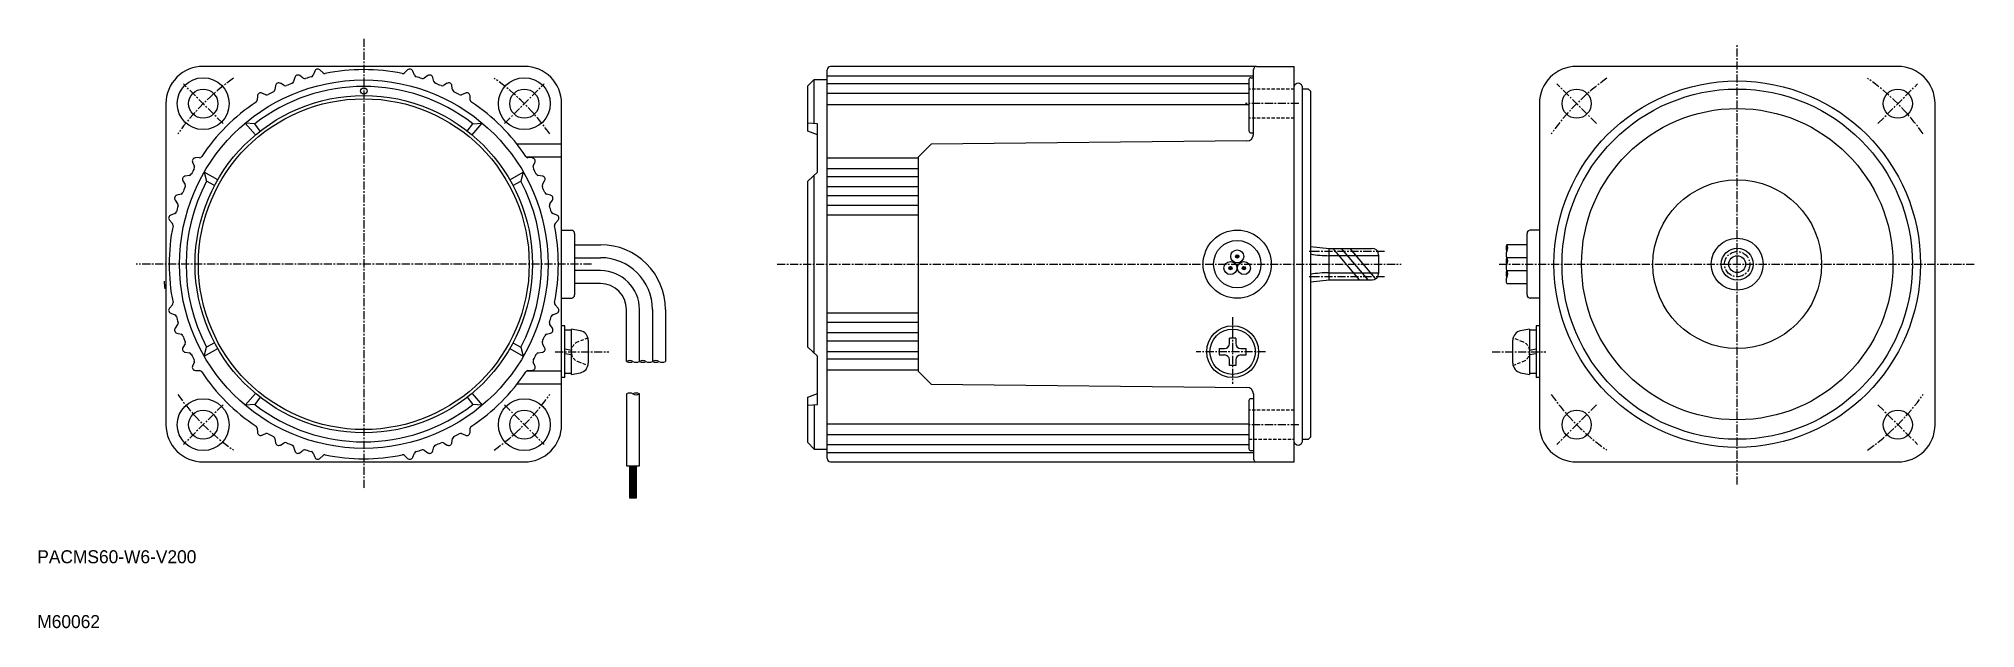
# Model space of a CAD drawing. Extents: x -51 to 247, y 88 to 179.
import ezdxf

# ---------------------------------------------------------------- set-up
doc = ezdxf.new("R2010")
doc.units = 0
doc.linetypes.add('CENTER', pattern=[2, 1.25, -0.25, 0.25, -0.25])
doc.linetypes.add('DASHED', pattern=[0.75, 0.5, -0.25])
doc.layers.get('0').update_dxf_attribs({"linetype": 'CONTINUOUS'})
doc.layers.add('CENTER', color=1, linetype='CENTER')

msp = doc.modelspace()

# ---------------------------------------------------------------- linework, layer by layer
at = {"color": 7, "linetype": 'CONTINUOUS'}
for p, q in [((23.59, 174.51), (-25.91, 174.51)), ((-8.73, 173.76), (-8.96, 173.15)), ((-7.44, 173.51), (-7.93, 173.96)), ((5.6, 173.96), (5.11, 173.51)), ((6.64, 173.15), (6.41, 173.76)), ((70.28, 114.05), (70.28, 173.97)), ((136.29, 174.47), (70.78, 174.47)), ((135.98, 164.01), (135.98, 174.01)), ((136.48, 174.51), (142.28, 174.51)), ((142.28, 113.51), (142.28, 174.51)), ((235.31, 174.51), (185.81, 174.51)), ((-16.25, 170.13), (-16.85, 170.4)), ((-14.75, 171.54), (-14.85, 170.89)), ((-13.43, 171.56), (-14, 171.9)), ((-11.8, 172.81), (-11.97, 172.17)), ((-10.49, 172.7), (-11.02, 173.08)), ((8.7, 173.08), (8.16, 172.7)), ((9.65, 172.17), (9.48, 172.81)), ((11.68, 171.9), (11.11, 171.56)), ((12.53, 170.89), (12.43, 171.54)), ((14.53, 170.4), (13.92, 170.13)), ((67.28, 171.51), (68.28, 172.51)), ((67.28, 164.54), (67.28, 171.51)), ((68.28, 172.51), (70.28, 172.51)), ((68.28, 165.69), (68.28, 172.51)), ((70.28, 173.07), (135.98, 173.07)), ((70.28, 171.86), (135.28, 171.86)), ((135.28, 170.35), (70.28, 170.35)), ((135.28, 172.46), (135.28, 164.56)), ((135.58, 172.76), (135.98, 172.76)), ((143.48, 171.47), (143.48, 116.55)), ((144.48, 171.01), (143.48, 171.01)), ((144.48, 171.01), (144.78, 170.71)), ((144.78, 170.71), (144.78, 117.31)), ((-31.66, 168.76), (-31.66, 119.26)), ((-17.55, 169.97), (-17.59, 169.31)), ((15.26, 169.31), (15.23, 169.97)), ((29.34, 119.26), (29.34, 168.76)), ((70.28, 168.61), (135.28, 168.61)), ((180.06, 168.76), (180.06, 119.26)), ((241.06, 119.26), (241.06, 168.76)), ((-17.97, 165.65), (-19.42, 165.77)), ((-17.87, 163.93), (-19.42, 165.77)), ((-17.11, 164.54), (-17.97, 165.65)), ((14.79, 164.54), (15.65, 165.65)), ((15.55, 163.93), (17.09, 165.77)), ((15.65, 165.65), (17.09, 165.77)), ((68.78, 165.65), (67.28, 165.77)), ((68.78, 163.93), (67.28, 164.54)), ((68.78, 158.21), (68.78, 165.65)), ((135.58, 164.26), (135.98, 164.26)), ((29.34, 162.51), (22.46, 162.51)), ((84.28, 160.51), (86.28, 162.51)), ((134.98, 163.01), (86.28, 162.51)), ((-27.55, 159.7), (-27.28, 159.1)), ((-26.46, 160.44), (-27.12, 160.4)), ((29.34, 160.51), (23.93, 160.51)), ((24.8, 160.4), (24.14, 160.44)), ((24.96, 159.1), (25.23, 159.7)), ((84.28, 160.34), (70.28, 160.34)), ((70.28, 158.75), (84.28, 158.75)), ((84.28, 160.51), (84.28, 127.51)), ((-29.05, 156.85), (-28.71, 156.28)), ((-28.04, 157.7), (-28.69, 157.6)), ((-25.76, 158.21), (-25.39, 156.81)), ((-23.68, 157.01), (-25.76, 158.21)), ((-24.15, 156.16), (-25.39, 156.81)), ((21.36, 157.01), (23.43, 158.21)), ((21.83, 156.16), (23.07, 156.81)), ((23.43, 158.21), (23.07, 156.81)), ((26.37, 157.6), (25.72, 157.7)), ((26.39, 156.28), (26.72, 156.85)), ((68.78, 158.21), (67.28, 156.81)), ((67.28, 131.21), (67.28, 156.81)), ((68.28, 130.28), (68.28, 157.74)), ((70.28, 157.55), (84.28, 157.55)), ((70.28, 155.99), (84.28, 155.99)), ((-30.24, 153.87), (-29.85, 153.33)), ((-29.32, 154.82), (-29.96, 154.65)), ((27.64, 154.65), (27, 154.82)), ((27.53, 153.33), (27.91, 153.87)), ((70.28, 154.62), (84.28, 154.62)), ((70.28, 153.09), (84.28, 153.09)), ((-31.11, 150.78), (-30.66, 150.29)), ((-30.3, 151.81), (-30.91, 151.58)), ((28.59, 151.58), (27.98, 151.81)), ((28.34, 150.29), (28.79, 150.78)), ((84.28, 151.58), (70.28, 151.58)), ((29.34, 149.26), (30.84, 149.26)), ((31.34, 148.76), (31.34, 139.26)), ((31.34, 147.01), (35.34, 147.01)), ((144.78, 146.75), (147.68, 146.44)), ((147.68, 141.58), (147.68, 146.44)), ((147.68, 146.44), (154.28, 146.44)), ((178.16, 147.01), (175.06, 147.01)), ((178.16, 139.26), (178.16, 148.76)), ((180.06, 149.26), (178.66, 149.26)), ((31.34, 145.01), (35.34, 145.01)), ((155.28, 145.44), (155.28, 142.58)), ((178.16, 145.01), (175.06, 145.01)), ((35.34, 143.01), (31.34, 143.01)), ((35.34, 141.01), (31.34, 141.01)), ((144.78, 141.27), (147.68, 141.58)), ((147.68, 141.58), (154.28, 141.58)), ((175.06, 143.01), (178.16, 143.01)), ((175.06, 141.01), (178.16, 141.01)), ((-30.66, 137.73), (-31.11, 137.24)), ((28.79, 137.24), (28.34, 137.73)), ((29.34, 138.76), (30.84, 138.76)), ((180.06, 138.76), (178.66, 138.76)), ((-30.91, 136.44), (-30.3, 136.21)), ((-29.85, 134.69), (-30.24, 134.15)), ((27.91, 134.15), (27.53, 134.69)), ((27.98, 136.21), (28.59, 136.44)), ((29.84, 134.51), (29.34, 134.51)), ((29.84, 126.51), (29.84, 134.51)), ((39.34, 129.01), (39.34, 137.01)), ((41.34, 129.01), (41.34, 137.01)), ((43.34, 137.01), (43.34, 129.01)), ((45.34, 137.01), (45.34, 129.01)), ((84.28, 136.44), (70.28, 136.44)), ((84.28, 135.02), (70.28, 135.02)), ((180.06, 134.51), (179.56, 134.51)), ((179.56, 134.51), (179.56, 126.51)), ((-29.96, 133.37), (-29.32, 133.2)), ((-28.71, 131.74), (-29.05, 131.17)), ((-24.15, 131.86), (-25.39, 131.21)), ((21.83, 131.86), (23.07, 131.21)), ((26.72, 131.17), (26.39, 131.74)), ((27, 133.2), (27.64, 133.37)), ((29.84, 133.89), (30.84, 133.89)), ((29.84, 130.05), (29.84, 133.83)), ((30.84, 127.01), (30.84, 134.01)), ((32.22, 133.74), (30.84, 134.01)), ((33.44, 132.27), (33.44, 128.75)), ((84.28, 133.4), (70.28, 133.4)), ((84.28, 132.13), (70.28, 132.13)), ((132.28, 131.76), (132.28, 132.61)), ((133.28, 132.61), (132.28, 132.61)), ((133.28, 132.61), (133.28, 131.76)), ((175.96, 128.75), (175.96, 132.27)), ((178.56, 134.01), (177.17, 133.74)), ((178.56, 134.01), (178.56, 127.01)), ((178.56, 133.89), (179.56, 133.89)), ((179.56, 133.83), (179.56, 130.05)), ((-28.69, 130.42), (-28.04, 130.32)), ((-27.28, 128.92), (-27.55, 128.32)), ((-25.76, 129.81), (-25.39, 131.21)), ((-25.76, 129.81), (-23.68, 131.01)), ((21.36, 131.01), (23.43, 129.81)), ((23.07, 131.21), (23.43, 129.81)), ((25.23, 128.32), (24.96, 128.92)), ((25.72, 130.32), (26.37, 130.42)), ((29.84, 130.96), (30.84, 130.77)), ((29.84, 130.25), (30.84, 130.06)), ((67.28, 131.21), (68.78, 129.81)), ((68.78, 122.37), (68.78, 129.81)), ((84.28, 130.47), (70.28, 130.47)), ((84.28, 129.37), (70.28, 129.37)), ((130.68, 131.01), (130.68, 130.01)), ((130.68, 131.01), (131.53, 131.01)), ((130.68, 130.01), (131.53, 130.01)), ((132.28, 128.41), (132.28, 129.26)), ((133.28, 128.41), (132.28, 128.41)), ((133.28, 129.26), (133.28, 128.41)), ((134.03, 131.01), (134.88, 131.01)), ((134.03, 130.01), (134.88, 130.01)), ((134.88, 130.01), (134.88, 131.01)), ((178.56, 130.77), (179.56, 130.96)), ((178.56, 130.06), (179.56, 130.25)), ((-27.12, 127.62), (-26.46, 127.59)), ((29.34, 125.51), (22.46, 125.51)), ((29.34, 127.51), (23.93, 127.51)), ((24.14, 127.59), (24.8, 127.62)), ((29.84, 126.51), (29.34, 126.51)), ((30.84, 127.14), (29.84, 127.14)), ((30.84, 127.01), (32.22, 127.28)), ((84.28, 127.68), (70.28, 127.68)), ((86.28, 125.51), (84.28, 127.51)), ((86.28, 125.51), (134.98, 125.01)), ((177.17, 127.28), (178.56, 127.01)), ((179.56, 127.14), (178.56, 127.14)), ((180.06, 126.51), (179.56, 126.51)), ((-17.87, 124.09), (-19.42, 122.25)), ((-17.11, 123.48), (-17.97, 122.37)), ((14.79, 123.48), (15.65, 122.37)), ((15.55, 124.09), (17.09, 122.25)), ((39.34, 124.01), (39.34, 112.91)), ((41.34, 112.91), (41.34, 124.01)), ((67.28, 123.48), (68.78, 124.09)), ((67.28, 116.51), (67.28, 123.48)), ((135.28, 122.96), (135.28, 115.56)), ((135.98, 123.26), (135.58, 123.26)), ((135.98, 124.01), (135.98, 114.01)), ((-17.97, 122.37), (-19.42, 122.25)), ((17.09, 122.25), (15.65, 122.37)), ((67.28, 122.25), (68.78, 122.37)), ((68.28, 122.33), (68.28, 115.51)), ((-17.59, 118.71), (-17.55, 118.05)), ((-16.85, 117.62), (-16.25, 117.89)), ((-14.85, 117.13), (-14.75, 116.48)), ((-14, 116.12), (-13.43, 116.46)), ((11.11, 116.46), (11.68, 116.12)), ((12.43, 116.48), (12.53, 117.13)), ((13.92, 117.89), (14.53, 117.62)), ((15.23, 118.05), (15.26, 118.71)), ((68.28, 115.51), (67.28, 116.51)), ((135.28, 119.34), (70.28, 119.34)), ((135.28, 117.67), (70.28, 117.67)), ((143.48, 117.01), (144.48, 117.01)), ((144.48, 117.01), (144.78, 117.31)), ((-25.91, 113.51), (23.59, 113.51)), ((-11.97, 115.85), (-11.8, 115.21)), ((-11.02, 114.94), (-10.49, 115.32)), ((-8.96, 114.87), (-8.73, 114.26)), ((-7.93, 114.06), (-7.44, 114.51)), ((5.11, 114.51), (5.6, 114.06)), ((6.41, 114.26), (6.64, 114.87)), ((8.16, 115.32), (8.7, 114.94)), ((9.48, 115.21), (9.65, 115.85)), ((68.28, 115.51), (70.28, 115.51)), ((135.28, 116.16), (70.28, 116.16)), ((70.28, 114.95), (135.98, 114.95)), ((70.78, 113.55), (136.29, 113.55)), ((135.58, 115.26), (135.98, 115.26)), ((136.48, 113.51), (142.28, 113.51)), ((185.81, 113.51), (235.31, 113.51)), ((39.34, 112.91), (41.34, 112.91)), ((39.84, 107.91), (39.84, 112.91)), ((40.84, 112.91), (40.84, 107.91)), ((40.84, 107.91), (39.84, 107.91))]:
    msp.add_line(p, q, dxfattribs=at)
at = {"color": 3, "linetype": 'DASHED'}
for p, q in [((142.28, 171.01), (135.28, 171.01)), ((142.28, 166.51), (135.28, 166.51)), ((33.4, 132.61), (31.87, 132.03)), ((177.52, 132.03), (176, 132.61)), ((31.87, 128.99), (33.4, 128.41)), ((176, 128.41), (177.52, 128.99)), ((142.28, 121.51), (135.28, 121.51)), ((135.28, 117.01), (142.28, 117.01))]:
    msp.add_line(p, q, dxfattribs=at)
at = {"color": 3, "linetype": 'CONTINUOUS'}
for p, q in [((152.35, 141.58), (148.27, 146.44)), ((153.66, 141.58), (149.58, 146.44)), ((154.78, 141.79), (150.88, 146.44)), ((155.28, 145.32), (147.68, 145.32)), ((147.68, 142.7), (155.28, 142.7)), ((39.84, 112.79), (39.96, 112.91)), ((39.84, 112.65), (40.1, 112.91)), ((39.84, 112.51), (40.24, 112.91)), ((39.84, 112.37), (40.38, 112.91)), ((39.84, 112.22), (40.53, 112.91)), ((39.84, 112.08), (40.67, 112.91)), ((39.84, 111.94), (40.81, 112.91)), ((39.84, 111.8), (40.84, 112.8)), ((39.84, 111.66), (40.84, 112.66)), ((39.84, 111.52), (40.84, 112.52)), ((39.84, 111.38), (40.84, 112.38)), ((39.84, 111.23), (40.84, 112.23)), ((39.84, 111.09), (40.84, 112.09)), ((39.84, 110.95), (40.84, 111.95)), ((39.84, 110.81), (40.84, 111.81)), ((39.84, 110.67), (40.84, 111.67)), ((39.84, 110.53), (40.84, 111.53)), ((39.84, 110.39), (40.84, 111.39)), ((39.84, 110.24), (40.84, 111.24)), ((39.84, 110.1), (40.84, 111.1)), ((39.84, 109.96), (40.84, 110.96)), ((39.84, 109.82), (40.84, 110.82)), ((39.84, 109.68), (40.84, 110.68)), ((39.84, 109.54), (40.84, 110.54)), ((39.84, 109.4), (40.84, 110.4)), ((39.84, 109.25), (40.84, 110.25)), ((39.84, 109.11), (40.84, 110.11)), ((39.84, 108.97), (40.84, 109.97)), ((39.84, 108.83), (40.84, 109.83)), ((39.84, 108.69), (40.84, 109.69)), ((39.84, 108.55), (40.84, 109.55)), ((39.84, 108.41), (40.84, 109.41)), ((39.84, 108.26), (40.84, 109.26)), ((39.84, 108.12), (40.84, 109.12)), ((39.84, 107.98), (40.84, 108.98)), ((39.91, 107.91), (40.84, 108.84)), ((40.05, 107.91), (40.84, 108.7)), ((40.19, 107.91), (40.84, 108.56)), ((40.33, 107.91), (40.84, 108.42)), ((40.48, 107.91), (40.84, 108.27)), ((40.62, 107.91), (40.84, 108.13)), ((40.76, 107.91), (40.84, 107.99))]:
    msp.add_line(p, q, dxfattribs=at)
at = {"color": 7, "linetype": 'CONTINUOUS'}
for centre, radius in [((-25.91, 168.76), 4), ((-1.16, 144.01), 28.4), ((-25.91, 168.76), 2.25), ((-1.16, 170.71), 0.5), ((23.59, 168.76), 4), ((23.59, 168.76), 2.25), ((210.56, 144.01), 28.25), ((210.56, 144.01), 27), ((185.81, 168.76), 2.25), ((235.31, 168.76), 2.25), ((-1.16, 144.01), 26), ((-1.16, 144.01), 25.5), ((210.56, 144.01), 24), ((210.56, 144.01), 13), ((133.48, 144.01), 5.25), ((133.48, 144.01), 3.65), ((210.56, 144.01), 4), ((210.56, 144.01), 2.45), ((132.44, 143.41), 1), ((132.44, 143.41), 0.25), ((132.44, 143.41), 0.15), ((132.44, 143.41), 0.1), ((133.48, 145.21), 1), ((133.48, 145.21), 0.25), ((133.48, 145.21), 0.15), ((133.48, 145.21), 0.1), ((134.52, 143.41), 1), ((134.52, 143.41), 0.25), ((134.52, 143.41), 0.15), ((134.52, 143.41), 0.1), ((210.56, 144.01), 1.3), ((132.78, 130.51), 4), ((132.78, 130.51), 3.5), ((-25.91, 119.26), 4), ((23.59, 119.26), 4), ((-25.91, 119.26), 2.25), ((23.59, 119.26), 2.25), ((185.81, 119.26), 2.25), ((235.31, 119.26), 2.25)]:
    msp.add_circle(centre, radius, dxfattribs=at)
for centre, radius, start, end in [((-25.91, 168.76), 5.75, 90, 180.001), ((-11.31, 172.68), 0.5, 53.9162, 165.0826), ((-9.34, 173.29), 0.4, 285.6029, 339.0803), ((-8.26, 173.59), 0.5, 47.9182, 159.0859), ((-7.17, 173.81), 0.4, 227.9102, 281.3969), ((-1.16, 144.01), 30, 78.6031, 101.3969), ((4.85, 173.81), 0.4, 258.6031, 312.0898), ((5.94, 173.59), 0.5, 20.9141, 132.0818), ((7.02, 173.29), 0.4, 200.9197, 254.3971), ((8.99, 172.68), 0.5, 14.9174, 126.0838), ((23.59, 168.76), 5.75, 0, 90), ((70.78, 173.97), 0.5, 90, 180), ((136.48, 174.01), 0.5, 90, 180), ((185.81, 168.76), 5.75, 90, 180), ((235.31, 168.76), 5.75, 0, 90), ((-1.16, 144.01), 27.4, 52.15, 127.85), ((-17.05, 169.94), 0.5, 65.9212, 177.0878), ((-1.16, 144.01), 30, 117.6029, 119.3967), ((-15.25, 170.95), 0.4, 297.6029, 351.077), ((-14.25, 171.46), 0.5, 59.9168, 171.0822), ((-13.23, 171.91), 0.4, 239.9203, 293.3969), ((-1.16, 144.01), 30, 111.6029, 113.3969), ((-12.35, 172.27), 0.4, 291.6029, 345.0775), ((-10.25, 173.02), 0.4, 233.9165, 287.3968), ((-1.16, 144.01), 30, 105.6029, 107.3968), ((-1.16, 144.01), 30, 72.6032, 74.3971), ((7.93, 173.02), 0.4, 252.6032, 306.0835), ((10.03, 172.27), 0.4, 194.9225, 248.3971), ((-1.16, 144.01), 30, 66.6031, 68.3971), ((10.91, 171.91), 0.4, 246.6031, 300.0797), ((11.93, 171.46), 0.5, 8.9178, 120.0832), ((12.93, 170.95), 0.4, 188.923, 242.3971), ((-1.16, 144.01), 30, 60.6033, 62.3971), ((14.73, 169.94), 0.5, 2.9122, 114.0788), ((135.58, 172.46), 0.3, 90, 180), ((142.88, 171.27), 0.633, 17.84, 160.9288), ((-1.16, 144.01), 30, 123.6029, 146.3968), ((-17.98, 169.33), 0.4, 303.6029, 357.0826), ((-17.98, 169.33), 0.4, 303.6029, 357.0826), ((-16.08, 170.5), 0.4, 245.9194, 299.3967), ((13.76, 170.5), 0.4, 240.6033, 294.0806), ((15.66, 169.33), 0.4, 182.9174, 236.3971), ((-1.16, 144.01), 30, 33.6032, 56.3971), ((135.58, 164.56), 0.3, 180, 270), ((134.98, 164.01), 1, 270, 0), ((-1.16, 144.01), 30, 150.6029, 152.3968), ((-27.09, 159.9), 0.5, 92.9231, 204.0788), ((-27.65, 158.93), 0.4, 330.6029, 24.0841), ((-26.48, 160.83), 0.4, 272.9174, 326.3968), ((24.16, 160.83), 0.4, 213.6032, 267.0826), ((24.77, 159.9), 0.5, 335.9212, 87.0769), ((25.33, 158.93), 0.4, 155.9159, 209.3971), ((-1.16, 144.01), 30, 27.6032, 29.3971), ((-28.61, 157.1), 0.5, 98.9291, 210.0775), ((-1.16, 144.01), 30, 156.603, 158.3969), ((-29.06, 156.08), 0.4, 336.603, 30.0797), ((-1.16, 144.01), 27.4, 152.1501, 207.8501), ((-28.1, 158.1), 0.4, 278.9243, 332.3968), ((-1.16, 144.01), 27.4, 332.1498, 27.8497), ((25.78, 158.1), 0.4, 207.6032, 261.0757), ((26.74, 156.08), 0.4, 149.9203, 203.397), ((26.29, 157.1), 0.5, 329.9225, 81.0709), ((-1.16, 144.01), 30, 21.6031, 23.397), ((-29.83, 154.16), 0.5, 104.9174, 216.0838), ((-1.16, 144.01), 30, 162.603, 164.3969), ((-30.17, 153.1), 0.4, 342.603, 36.0765), ((-29.42, 155.2), 0.4, 284.9225, 338.3969), ((27.1, 155.2), 0.4, 201.6031, 255.0775), ((27.85, 153.1), 0.4, 143.9235, 197.397), ((-1.16, 144.01), 30, 15.6031, 17.397), ((27.51, 154.16), 0.5, 323.9162, 75.0826), ((-30.74, 151.11), 0.5, 110.9151, 222.0818), ((-1.16, 144.01), 30, 168.6029, 191.3971), ((-30.96, 150.02), 0.4, 348.6029, 42.084), ((-30.44, 152.19), 0.4, 290.9166, 344.3969), ((28.12, 152.19), 0.4, 195.6031, 249.0834), ((28.64, 150.02), 0.4, 137.916, 191.3971), ((-1.16, 144.01), 30, 348.6029, 11.3971), ((28.41, 151.11), 0.5, 317.9182, 69.0849), ((30.84, 148.76), 0.5, 0, 90), ((35.34, 137.01), 10, 0, 90), ((154.28, 145.44), 1, 0, 90), ((175.92, 146.51), 1, 150, 210), ((174.19, 146.51), 1, 330, 30), ((178.66, 148.76), 0.5, 90, 180), ((35.34, 137.01), 8, 0, 90), ((175.92, 145.51), 1, 150, 210), ((175.92, 144.51), 1, 150, 210), ((175.92, 143.51), 1, 150, 210), ((174.19, 144.51), 1, 330, 30), ((-1.16, 144.01), 30.9, 184.8539, 187.0735), ((35.34, 137.01), 6, 0, 90), ((35.34, 137.01), 4, 0, 90), ((154.28, 142.58), 1, 270, 0), ((175.92, 142.51), 1, 150, 210), ((175.92, 141.51), 1, 150, 210), ((174.19, 142.51), 1, 330, 30), ((-30.96, 138), 0.4, 317.916, 11.3971), ((28.64, 138), 0.4, 168.6029, 222.084), ((30.84, 139.26), 0.5, 270, 0), ((178.66, 139.26), 0.5, 180, 270.0115), ((-30.74, 136.91), 0.5, 137.9182, 249.0849), ((-30.44, 135.83), 0.4, 15.6031, 69.0834), ((-1.16, 144.01), 30, 195.6031, 197.397), ((-30.17, 134.92), 0.4, 323.9235, 17.397), ((27.85, 134.92), 0.4, 162.603, 216.0765), ((-1.16, 144.01), 30, 342.603, 344.3969), ((28.12, 135.83), 0.4, 110.9166, 164.3969), ((28.41, 136.91), 0.5, 290.9151, 42.0818), ((-29.83, 133.86), 0.5, 143.9162, 255.0826), ((-29.42, 132.82), 0.4, 21.6031, 75.0775), ((-1.16, 144.01), 30, 201.6031, 203.397), ((-29.06, 131.94), 0.4, 329.9203, 23.397), ((26.74, 131.94), 0.4, 156.603, 210.0797), ((-1.16, 144.01), 30, 336.603, 338.3969), ((27.1, 132.82), 0.4, 104.9225, 158.3969), ((27.51, 133.86), 0.5, 284.9174, 36.0838), ((31.94, 132.27), 1.5, 0, 79.1137), ((131.53, 131.76), 0.75, 270, 0), ((134.03, 131.76), 0.75, 180, 270), ((177.46, 132.27), 1.5, 100.8863, 180), ((-28.61, 130.92), 0.5, 149.9225, 261.0709), ((-28.61, 130.92), 0.5, 149.9225, 261.0709), ((-28.1, 129.92), 0.4, 27.6032, 81.0757), ((-1.16, 144.01), 30, 207.6032, 209.3971), ((-27.65, 129.09), 0.4, 335.9159, 29.3971), ((25.33, 129.09), 0.4, 150.6029, 204.0841), ((-1.16, 144.01), 30, 330.6029, 332.3968), ((25.78, 129.92), 0.4, 98.9243, 152.3968), ((26.29, 130.92), 0.5, 278.9291, 30.0775), ((26.29, 130.92), 0.5, 278.9291, 30.0775), ((31.94, 128.75), 1.5, 280.8867, 0), ((39.84, 128.14), 1, 60, 120), ((39.84, 129.88), 1, 240, 300), ((40.84, 129.88), 1, 240, 300), ((41.84, 128.14), 1, 60, 120), ((41.84, 129.88), 1, 240, 300), ((42.84, 129.88), 1, 240, 300), ((43.84, 128.14), 1, 60, 120), ((43.84, 129.88), 1, 240, 300), ((44.84, 129.88), 1, 240, 300), ((131.53, 129.26), 0.75, 0, 90), ((134.03, 129.26), 0.75, 90, 180), ((177.46, 128.75), 1.5, 180, 259.1133), ((-27.09, 128.12), 0.5, 155.9212, 267.0769), ((-26.48, 127.19), 0.4, 33.6032, 87.0826), ((-1.16, 144.01), 30, 213.6032, 236.3971), ((-1.16, 144.01), 30, 303.6029, 326.3968), ((24.16, 127.19), 0.4, 92.9174, 146.3968), ((24.77, 128.12), 0.5, 272.9231, 24.0788), ((39.84, 123.14), 1, 60, 120), ((40.84, 123.14), 1, 60, 120), ((40.84, 124.88), 1, 240, 300), ((134.98, 124.01), 1, 0, 90), ((135.58, 122.96), 0.3, 90, 180), ((-1.16, 144.01), 27.4, 232.1501, 307.8498), ((-25.91, 119.26), 5.75, 180, 270), ((-17.98, 118.69), 0.4, 2.9174, 56.3971), ((-17.05, 118.08), 0.5, 182.9122, 294.0788), ((-16.08, 117.52), 0.4, 60.6033, 114.0806), ((-1.16, 144.01), 30, 240.6033, 242.3971), ((-15.25, 117.07), 0.4, 8.923, 62.3971), ((-14.25, 116.56), 0.5, 188.9178, 300.0832), ((-13.23, 116.11), 0.4, 66.6031, 120.0797), ((-1.16, 144.01), 30, 246.6031, 248.3971), ((-1.16, 144.01), 30, 291.6029, 293.3969), ((10.91, 116.11), 0.4, 59.9203, 113.3969), ((11.93, 116.56), 0.5, 239.9168, 351.0822), ((12.93, 117.07), 0.4, 117.6029, 171.077), ((-1.16, 144.01), 30, 297.6029, 299.3967), ((13.76, 117.52), 0.4, 65.9194, 119.3967), ((14.73, 118.08), 0.5, 245.9212, 357.0878), ((15.66, 118.69), 0.4, 123.6029, 177.0826), ((23.59, 119.26), 5.75, 270, 0.001), ((142.88, 116.75), 0.633, 199.0712, 342.16), ((185.81, 119.26), 5.75, 180, 270), ((235.31, 119.26), 5.75, 270, 0), ((-12.35, 115.75), 0.4, 14.9225, 68.3971), ((-11.31, 115.34), 0.5, 194.9174, 306.0838), ((-10.25, 115), 0.4, 72.6032, 126.0835), ((-1.16, 144.01), 30, 252.6032, 254.3971), ((-9.34, 114.73), 0.4, 20.9197, 74.3971), ((-8.26, 114.44), 0.5, 200.9141, 312.0818), ((-7.17, 114.21), 0.4, 78.6031, 132.0898), ((-1.16, 144.01), 30, 258.6031, 281.3969), ((4.85, 114.21), 0.4, 47.9102, 101.3969), ((5.94, 114.44), 0.5, 227.9182, 339.0859), ((7.02, 114.73), 0.4, 105.6029, 159.0803), ((-1.16, 144.01), 30, 285.6029, 287.3968), ((7.93, 115), 0.4, 53.9165, 107.3968), ((8.99, 115.34), 0.5, 233.9162, 345.0826), ((10.03, 115.75), 0.4, 111.6029, 165.0775), ((70.78, 114.05), 0.5, 180, 270), ((135.58, 115.56), 0.3, 180, 270), ((136.48, 114.01), 0.5, 180, 270)]:
    msp.add_arc(centre, radius, start, end, dxfattribs=at)
at = {"color": 3, "linetype": 'CONTINUOUS'}
for centre, start, end in [((147.68, 161.32), 259.5574, 270), ((147.68, 126.7), 90, 100.4426)]:
    msp.add_arc(centre, 16, start, end, dxfattribs=at)
at = {"color": 3, "linetype": 'DASHED'}
for centre, start, end in [((32.45, 130.51), 110.8396, 249.1588), ((176.95, 130.51), 290.8412, 69.1604)]:
    msp.add_arc(centre, 1.63, start, end, dxfattribs=at)
at = {"color": 7, "linetype": 'CONTINUOUS'}
msp.add_point((67.28, 144.01), dxfattribs=at)
at = {"layer": 'CENTER', "color": 1, "linetype": 'CENTER'}
for p, q in [((-1.16, 178.77), (-1.16, 109.25)), ((210.56, 110.02), (210.56, 178)), ((-22.86, 165.71), (-28.96, 171.81)), ((20.54, 165.71), (26.64, 171.81)), ((188.86, 165.71), (182.76, 171.81)), ((232.26, 165.71), (238.36, 171.81)), ((143, 168.76), (134.77, 168.76)), ((33.94, 144.01), (-36.26, 144.01)), ((62.56, 144.01), (158.78, 144.01)), ((156.17, 145.94), (144.55, 145.94)), ((173.86, 144.01), (247.25, 144.01)), ((156.17, 142.08), (144.55, 142.08)), ((132.78, 135.86), (132.78, 125.56)), ((28.33, 130.51), (36.62, 130.51)), ((137.86, 130.51), (127.16, 130.51)), ((172.77, 130.51), (181.07, 130.51)), ((-22.86, 122.31), (-28.96, 116.21)), ((20.54, 122.31), (26.64, 116.21)), ((188.86, 122.31), (182.76, 116.21)), ((232.26, 122.31), (238.36, 116.21)), ((143, 119.26), (135.1, 119.26))]:
    msp.add_line(p, q, dxfattribs=at)
msp.add_circle((210.56, 144.01), 1.95, dxfattribs=at)
for centre, start, end in [((-1.16, 144.01), 125, 145), ((-1.16, 144.01), 35, 55), ((210.56, 144.01), 125, 145), ((210.56, 144.01), 35, 55), ((-1.16, 144.01), 215, 235), ((-1.16, 144.01), 305, 325), ((210.56, 144.01), 215, 235), ((210.56, 144.01), 305, 325)]:
    msp.add_arc(centre, 35, start, end, dxfattribs=at)

# ---------------------------------------------------------------- texts
at = {"color": 7, "linetype": 'CONTINUOUS'}
for s, p in [('PACMS60-W6-V200', (-51.49, 97.9)), ('M60062', (-51.49, 87.9))]:
    msp.add_text(s, height=2, dxfattribs=at).set_placement(p)

doc.saveas('drawing.dxf')
